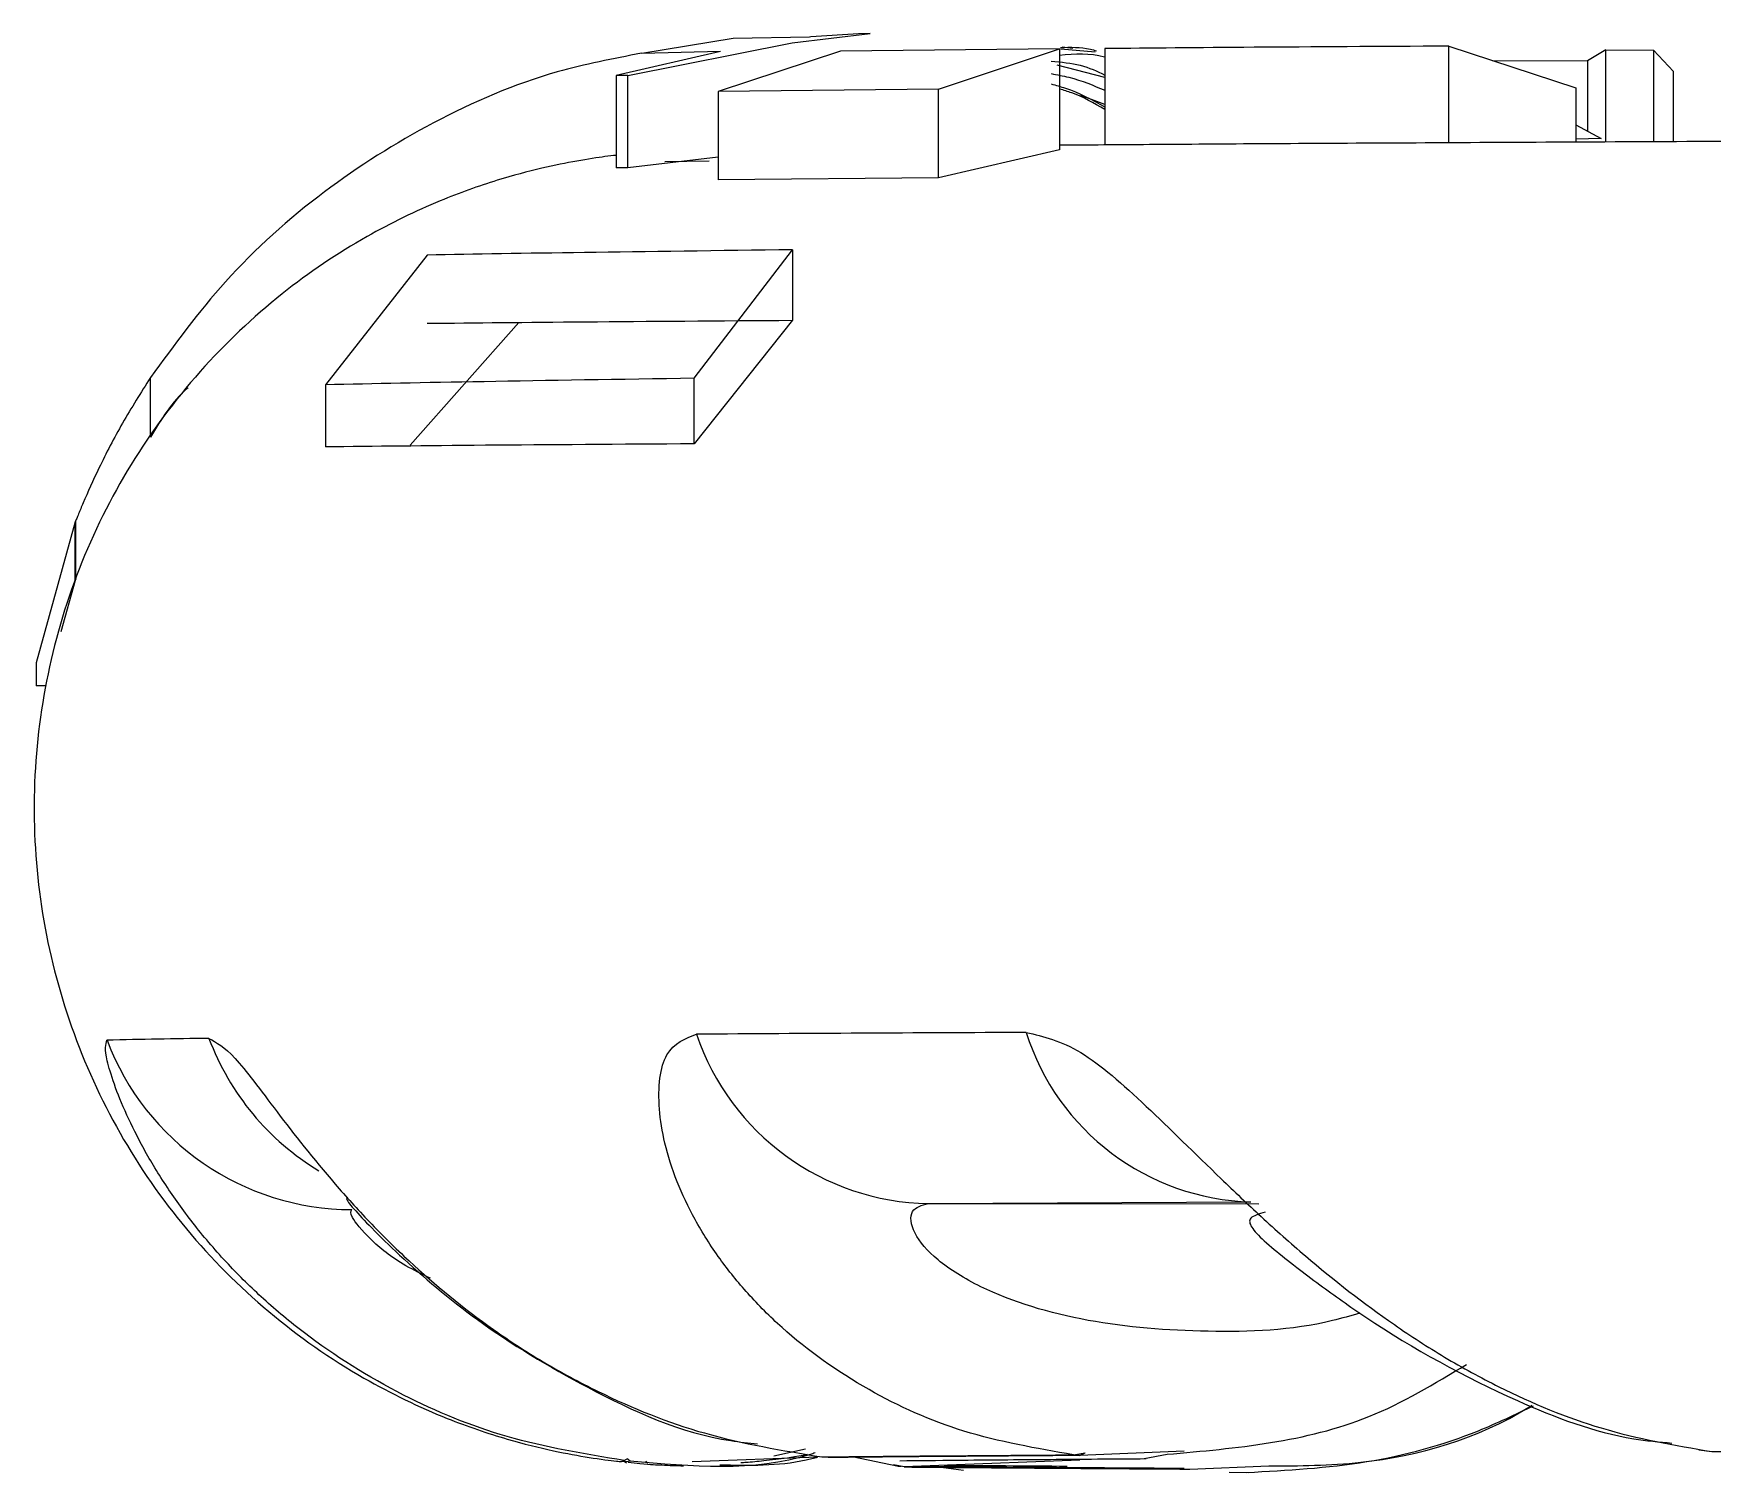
# Model space of a CAD drawing. Header units: millimetres. Extents: x 2160 to 4596, y 811 to 2534.
# Drawn here: x 3631.34 to 3656.9, y 2405.84 to 2427.74 of the extents above; entities that cross this region are included whole.
import ezdxf

# ---------------------------------------------------------------- set-up
doc = ezdxf.new("R2010")
doc.units = ezdxf.units.MM

msp = doc.modelspace()

# ---------------------------------------------------------------- linework, layer by layer
at = {"color": 7, "linetype": 'Continuous', "lineweight": 25}
for p, q in [((3641.991, 2427.662), (3640.599, 2427.438)), ((3643.152, 2427.687), (3641.991, 2427.662)), ((3642.89, 2427.596), (3644.078, 2427.739)), ((3643.175, 2427.689), (3643.152, 2427.687)), ((3643.902, 2427.736), (3643.175, 2427.689)), ((3644.078, 2427.739), (3643.902, 2427.736)), ((3641.801, 2427.465), (3640.21, 2427.099)), ((3640.388, 2427.102), (3642.89, 2427.596)), ((3641.801, 2427.465), (3640.599, 2427.438)), ((3643.624, 2427.473), (3641.762, 2426.858)), ((3646.962, 2427.506), (3643.624, 2427.473)), ((3645.117, 2426.895), (3646.962, 2427.506)), ((3646.962, 2427.506), (3646.962, 2425.971)), ((3647.505, 2427.457), (3646.982, 2427.501)), ((3647.002, 2427.536), (3647.166, 2427.517)), ((3647.649, 2427.511), (3647.649, 2426.044)), ((3652.889, 2427.548), (3654.821, 2426.914)), ((3652.889, 2426.076), (3652.889, 2427.548)), ((3655.282, 2427.491), (3654.999, 2427.325)), ((3655.282, 2427.491), (3656.008, 2427.488)), ((3655.282, 2426.088), (3655.282, 2427.491)), ((3656.308, 2427.162), (3656.008, 2427.488)), ((3656.008, 2427.488), (3656.008, 2426.092)), ((3640.388, 2427.102), (3640.21, 2427.099)), ((3640.21, 2427.099), (3640.21, 2425.694)), ((3640.388, 2425.697), (3640.388, 2427.102)), ((3647.649, 2427.069), (3646.923, 2427.257)), ((3653.551, 2427.331), (3654.999, 2427.325)), ((3654.999, 2427.325), (3654.999, 2426.254)), ((3656.308, 2426.093), (3656.308, 2427.162)), ((3645.117, 2426.895), (3641.762, 2426.858)), ((3641.762, 2426.858), (3641.762, 2425.514)), ((3645.117, 2425.542), (3645.117, 2426.895)), ((3654.821, 2426.914), (3654.821, 2426.086)), ((3647.649, 2426.659), (3647.284, 2426.798)), ((3654.821, 2426.35), (3655.21, 2426.141)), ((3655.21, 2426.141), (3654.821, 2426.134)), ((3641.762, 2425.858), (3640.388, 2425.697)), ((3646.962, 2425.971), (3645.117, 2425.542)), ((3640.388, 2425.697), (3640.21, 2425.694)), ((3641.628, 2425.795), (3640.95, 2425.788)), ((3645.117, 2425.542), (3641.762, 2425.514)), ((3637.33, 2424.368), (3635.783, 2422.393)), ((3641.399, 2422.493), (3642.897, 2424.448)), ((3642.897, 2424.448), (3642.897, 2423.375)), ((3637.072, 2421.473), (3638.728, 2423.342)), ((3642.897, 2423.375), (3641.399, 2421.494)), ((3633.118, 2421.596), (3633.118, 2422.502)), ((3635.783, 2422.393), (3635.783, 2421.448)), ((3641.399, 2421.494), (3641.399, 2422.493)), ((3631.971, 2420.308), (3631.376, 2418.161)), ((3631.983, 2420.33), (3631.971, 2420.308)), ((3631.971, 2419.414), (3631.971, 2420.308)), ((3631.983, 2419.438), (3631.983, 2420.33)), ((3631.983, 2419.438), (3631.971, 2419.414)), ((3631.971, 2419.414), (3631.754, 2418.633)), ((3631.376, 2418.161), (3631.376, 2417.811)), ((3631.526, 2417.811), (3631.376, 2417.811)), ((3644.964, 2409.93), (3649.874, 2409.956)), ((3644.964, 2409.93), (3649.994, 2409.926)), ((3642.61, 2406.091), (3643.091, 2406.196)), ((3647.174, 2406.106), (3647.351, 2406.134)), ((3648.858, 2406.162), (3647.269, 2406.095)), ((3647.269, 2406.095), (3647.351, 2406.134)), ((3656.698, 2406.184), (3656.893, 2406.155)), ((3640.377, 2405.998), (3640.29, 2406.002)), ((3640.297, 2406.01), (3640.332, 2406.02)), ((3640.312, 2406.014), (3640.369, 2405.982)), ((3640.332, 2406.02), (3640.378, 2406.045)), ((3640.422, 2406.01), (3640.378, 2406.045)), ((3640.422, 2406.01), (3640.378, 2405.998)), ((3640.69, 2405.977), (3640.663, 2406.009)), ((3641.369, 2406.002), (3643.283, 2406.073)), ((3644.507, 2405.93), (3643.806, 2406.075)), ((3644.595, 2405.921), (3644.431, 2405.955)), ((3644.507, 2405.93), (3644.431, 2405.955)), ((3644.552, 2405.93), (3644.507, 2405.93)), ((3645.124, 2405.941), (3644.595, 2405.921)), ((3645.12, 2405.922), (3645.499, 2405.871)), ((3647.268, 2406.023), (3645.124, 2405.941)), ((3648.248, 2406.048), (3648.6, 2406.114)), ((3648.945, 2405.888), (3650.147, 2405.936)), ((3649.546, 2405.84), (3649.842, 2405.838))]:
    msp.add_line(p, q, dxfattribs=at)
for centre, radius, start, end in [((3665.085, -1487.846), 3900.426, 90.273673, 90.347423), ((3649.975, 2413.647), 3.692, 197.511, 268.4326), ((3635.339, 2299.992), 112.461, 90.67829, 91.46899), ((3636.188, 2413.829), 3.99, 200.7466, 269.9472), ((3637.742, 2413.844), 3.987, 200.5371, 238.9247), ((3645.03, 2413.725), 3.796, 198.691, 269.0109), ((3657.027, 3812.952), 1407.053, 269.518479, 269.594895)]:
    msp.add_arc(centre, radius, start, end, dxfattribs=at)
for points, knots in [([(3640.596, 2427.439), (3640.165, 2427.357), (3639.067, 2427.147), (3637.425, 2426.435), (3635.719, 2425.363), (3634.252, 2424.053), (3633.484, 2423.003), (3633.118, 2422.502)], [0, 0, 0, 0, 0.143647, 0.36578, 0.579474, 0.799619, 1, 1, 1, 1]), ([(3647.649, 2427.38), (3647.647, 2427.381), (3647.428, 2427.446), (3647.194, 2427.427), (3646.962, 2427.407)], [0, 0, 0, 0, 0.005934, 1, 1, 1, 1]), ([(3646.974, 2427.528), (3647.128, 2427.532), (3647.314, 2427.537), (3647.493, 2427.486), (3647.524, 2427.477)], [0, 0, 0, 0, 0.8253899, 1, 1, 1, 1]), ([(3652.889, 2427.548), (3651.844, 2427.542), (3649.75, 2427.53), (3648.35, 2427.517), (3647.649, 2427.511)], [0, 0, 0, 0, 0.498856, 1, 1, 1, 1]), ([(3646.833, 2427.321), (3646.988, 2427.306), (3647.31, 2427.275), (3647.533, 2427.165), (3647.649, 2427.108)], [0, 0, 0, 0, 0.479478, 1, 1, 1, 1]), ([(3646.833, 2427.13), (3646.925, 2427.112), (3647.241, 2427.051), (3647.48, 2426.949), (3647.649, 2426.877)], [0, 0, 0, 0, 0.289272, 1, 1, 1, 1]), ([(3646.833, 2426.972), (3646.906, 2426.952), (3647.191, 2426.876), (3647.453, 2426.733), (3647.649, 2426.626)], [0, 0, 0, 0, 0.254713, 1, 1, 1, 1]), ([(3647.649, 2426.584), (3647.486, 2426.679), (3647.267, 2426.808), (3647.025, 2426.876), (3646.962, 2426.894)], [0, 0, 0, 0, 0.742214, 1, 1, 1, 1]), ([(3801.693, 2426.29), (3799.294, 2426.29), (3795.913, 2426.29), (3790.91, 2426.29), (3786.619, 2426.289), (3781.514, 2426.288), (3776.172, 2426.286), (3770.606, 2426.284), (3764.904, 2426.282), (3759.119, 2426.278), (3753.294, 2426.275), (3747.464, 2426.271), (3741.657, 2426.266), (3735.898, 2426.261), (3730.207, 2426.255), (3724.602, 2426.249), (3719.102, 2426.242), (3713.72, 2426.235), (3708.471, 2426.227), (3703.367, 2426.219), (3698.419, 2426.211), (3693.64, 2426.202), (3689.037, 2426.192), (3684.62, 2426.183), (3680.398, 2426.173), (3676.378, 2426.162), (3672.567, 2426.152), (3668.969, 2426.141), (3665.591, 2426.13), (3662.436, 2426.119), (3659.508, 2426.107), (3656.809, 2426.096), (3654.341, 2426.084), (3652.101, 2426.072), (3650.096, 2426.061), (3648.371, 2426.049), (3647.408, 2426.042), (3646.962, 2426.039)], [0, 0, 0, 0, 0.034407, 0.048511, 0.071889, 0.096161, 0.12218, 0.149305, 0.177271, 0.20587, 0.23495, 0.264401, 0.294137, 0.324092, 0.354214, 0.38446, 0.414794, 0.445185, 0.475608, 0.506038, 0.536456, 0.566839, 0.597169, 0.627428, 0.657596, 0.687654, 0.717581, 0.747356, 0.776954, 0.80635, 0.835514, 0.864411, 0.893005, 0.921249, 0.949091, 0.976469, 1, 1, 1, 1]), ([(3640.21, 2425.885), (3640.157, 2425.88), (3640.019, 2425.865), (3639.641, 2425.808), (3639.073, 2425.695), (3638.352, 2425.503), (3637.439, 2425.176), (3636.313, 2424.628), (3635.056, 2423.78), (3633.828, 2422.618), (3632.777, 2421.203), (3631.984, 2419.608), (3631.484, 2417.894), (3631.296, 2416.117), (3631.424, 2414.335), (3631.867, 2412.604), (3632.609, 2410.978), (3633.626, 2409.51), (3634.886, 2408.247), (3636.251, 2407.294), (3637.51, 2406.687), (3638.506, 2406.346), (3639.266, 2406.159), (3639.839, 2406.057), (3640.163, 2406.014), (3640.266, 2406.004), (3640.29, 2406.002)], [0, 0, 0, 0, 0.014887, 0.039267, 0.062058, 0.087333, 0.118204, 0.158551, 0.208742, 0.263975, 0.320539, 0.377381, 0.434285, 0.491206, 0.548133, 0.605065, 0.662004, 0.718952, 0.775906, 0.832816, 0.878701, 0.911301, 0.938051, 0.963413, 0.991505, 1, 1, 1, 1]), ([(3642.897, 2424.448), (3641.779, 2424.434), (3639.559, 2424.406), (3638.07, 2424.381), (3637.33, 2424.368)], [0, 0, 0, 0, 0.503419, 1, 1, 1, 1]), ([(3637.33, 2423.329), (3638.075, 2423.337), (3639.565, 2423.352), (3641.786, 2423.368), (3642.897, 2423.375)], [0, 0, 0, 0, 0.5, 1, 1, 1, 1]), ([(3633.118, 2422.502), (3632.972, 2422.272), (3632.685, 2421.819), (3632.346, 2421.163), (3632.13, 2420.684), (3632.03, 2420.443), (3631.992, 2420.35), (3631.986, 2420.337), (3631.983, 2420.33)], [0, 0, 0, 0, 0.29148, 0.57507, 0.807928, 0.896775, 0.949081, 1, 1, 1, 1]), ([(3633.691, 2422.347), (3633.688, 2422.345), (3633.448, 2422.142), (3633.282, 2421.868), (3633.118, 2421.596)], [0, 0, 0, 0, 0.0135543, 1, 1, 1, 1]), ([(3641.399, 2422.493), (3640.271, 2422.475), (3638.031, 2422.44), (3636.529, 2422.409), (3635.783, 2422.393)], [0, 0, 0, 0, 0.50392, 1, 1, 1, 1]), ([(3641.399, 2421.494), (3640.279, 2421.487), (3638.038, 2421.472), (3636.535, 2421.456), (3635.783, 2421.448)], [0, 0, 0, 0, 0.5, 1, 1, 1, 1]), ([(3646.455, 2412.536), (3646.719, 2412.473), (3647.249, 2412.347), (3648.261, 2411.447), (3649.205, 2410.511), (3650.036, 2409.722), (3650.895, 2408.955), (3651.832, 2408.223), (3652.832, 2407.576), (3653.874, 2407.008), (3655.236, 2406.44), (3656.331, 2406.252), (3656.893, 2406.155)], [0, 0, 0, 0, 0.124535, 0.249712, 0.374668, 0.435812, 0.499735, 0.619304, 0.683131, 0.749925, 0.871373, 1, 1, 1, 1]), ([(3640.332, 2406.02), (3639.73, 2406.119), (3638.56, 2406.312), (3636.906, 2406.995), (3635.688, 2407.757), (3634.839, 2408.466), (3634.278, 2409.018), (3633.786, 2409.593), (3633.356, 2410.188), (3633.011, 2410.76), (3632.657, 2411.467), (3632.4, 2412.221), (3632.437, 2412.351), (3632.456, 2412.416)], [0, 0, 0, 0, 0.128497, 0.249764, 0.37999, 0.441003, 0.499568, 0.563398, 0.624473, 0.688477, 0.749719, 0.875008, 1, 1, 1, 1]), ([(3634.008, 2412.445), (3634.124, 2412.383), (3634.357, 2412.257), (3635.009, 2411.363), (3635.74, 2410.431), (3636.451, 2409.644), (3637.223, 2408.88), (3638.114, 2408.149), (3639.105, 2407.503), (3640.16, 2406.935), (3641.572, 2406.364), (3642.741, 2406.173), (3643.342, 2406.074)], [0, 0, 0, 0, 0.124533, 0.24972, 0.37466, 0.435813, 0.499737, 0.619309, 0.683127, 0.749906, 0.871335, 1, 1, 1, 1]), ([(3647.174, 2406.106), (3646.607, 2406.204), (3645.505, 2406.395), (3643.993, 2407.076), (3642.92, 2407.839), (3642.212, 2408.548), (3641.766, 2409.102), (3641.402, 2409.677), (3641.12, 2410.274), (3640.938, 2410.847), (3640.826, 2411.557), (3640.914, 2412.313), (3641.261, 2412.443), (3641.434, 2412.509)], [0, 0, 0, 0, 0.1284725, 0.2497517, 0.3799936, 0.4410084, 0.4995707, 0.5633997, 0.6244689, 0.6884772, 0.7497185, 0.8750106, 1, 1, 1, 1]), ([(3636.125, 2410.016), (3636.116, 2410.014), (3636.083, 2410.005), (3636.21, 2409.853), (3636.488, 2409.551), (3637.102, 2408.958), (3638.138, 2408.074), (3639.834, 2407.059), (3641.316, 2406.381), (3642.227, 2406.287), (3642.363, 2406.273)], [0, 0, 0, 0, 0.023323, 0.08566, 0.158021, 0.243034, 0.441741, 0.678987, 0.952261, 1, 1, 1, 1]), ([(3637.382, 2408.794), (3637.253, 2408.856), (3636.87, 2409.039), (3636.424, 2409.408), (3636.143, 2409.765), (3636.17, 2409.814), (3636.184, 2409.839)], [0, 0, 0, 0, 0.140707, 0.418499, 0.709098, 1, 1, 1, 1]), ([(3651.536, 2408.264), (3651.396, 2408.223), (3650.629, 2408), (3649.213, 2407.954), (3647.376, 2408.089), (3645.946, 2408.521), (3645.082, 2409.053), (3644.704, 2409.497), (3644.67, 2409.857), (3644.866, 2409.905), (3644.964, 2409.93)], [0, 0, 0, 0, 0.042674, 0.234315, 0.425959, 0.616999, 0.717069, 0.808535, 0.904218, 1, 1, 1, 1]), ([(3650.09, 2409.797), (3650.044, 2409.784), (3649.891, 2409.74), (3649.825, 2409.666), (3649.928, 2409.494), (3650.202, 2409.251), (3650.543, 2408.979), (3651.006, 2408.631), (3652.096, 2407.855), (3653.677, 2406.993), (3655.292, 2406.376), (3656.092, 2406.302), (3656.287, 2406.285)], [0, 0, 0, 0, 0.034915, 0.1183, 0.193279, 0.262265, 0.32406, 0.376879, 0.468153, 0.742142, 0.937299, 1, 1, 1, 1]), ([(3648.6, 2406.114), (3649.658, 2406.208), (3651.287, 2406.353), (3652.673, 2407.189), (3653.159, 2407.482)], [0, 0, 0, 0, 0.649309, 1, 1, 1, 1]), ([(3649.815, 2405.838), (3650.426, 2405.871), (3651.622, 2405.935), (3653.092, 2406.334), (3653.9, 2406.72), (3654.177, 2406.853)], [0, 0, 0, 0, 0.4075, 0.797107, 1, 1, 1, 1]), ([(3650.147, 2405.936), (3650.612, 2405.939), (3651.939, 2405.946), (3653.349, 2406.353), (3654.14, 2406.85), (3654.155, 2406.86)], [0, 0, 0, 0, 0.345656, 0.987484, 1, 1, 1, 1]), ([(3643.239, 2406.135), (3643.215, 2406.127), (3642.323, 2405.837), (3641.36, 2405.925), (3640.422, 2406.01)], [0, 0, 0, 0, 0.026258, 1, 1, 1, 1]), ([(3656.893, 2406.155), (3658.423, 2406.161), (3661.489, 2406.173), (3666.443, 2406.189), (3671.437, 2406.203), (3676.42, 2406.215), (3681.718, 2406.227), (3685.52, 2406.235), (3687.422, 2406.238)], [0, 0, 0, 0, 0.190105, 0.380949, 0.534919, 0.688888, 0.844444, 1, 1, 1, 1]), ([(3640.394, 2405.992), (3640.455, 2405.986), (3640.721, 2405.959), (3640.957, 2405.949), (3641.13, 2405.942), (3641.236, 2405.938)], [0, 0, 0, 0, 0.102874, 0.449862, 1, 1, 1, 1]), ([(3641.787, 2405.955), (3642.23, 2405.945), (3642.737, 2405.934), (3643.222, 2406.057), (3643.283, 2406.073)], [0, 0, 0, 0, 0.8752223, 1, 1, 1, 1]), ([(3643.118, 2406.11), (3643.098, 2406.106), (3642.879, 2406.061), (3642.589, 2406.03), (3642.254, 2405.991), (3642.161, 2405.986), (3642.107, 2405.983)], [0, 0, 0, 0, 0.0243784, 0.2655272, 0.5754897, 1, 1, 1, 1]), ([(3643.342, 2406.074), (3643.887, 2406.08), (3644.976, 2406.09), (3646.441, 2406.1), (3647.174, 2406.106)], [0, 0, 0, 0, 0.4994, 1, 1, 1, 1]), ([(3647.269, 2406.095), (3646.537, 2406.09), (3645.073, 2406.08), (3643.983, 2406.07), (3643.437, 2406.064)], [0, 0, 0, 0, 0.4994, 1, 1, 1, 1]), ([(3644.529, 2406.016), (3644.814, 2406.019), (3645.486, 2406.026), (3646.728, 2406.037), (3647.784, 2406.044), (3648.281, 2406.048)], [0, 0, 0, 0, 0.280555, 0.661171, 1, 1, 1, 1]), ([(3644.595, 2405.921), (3645.226, 2405.916), (3646.49, 2405.905), (3648.126, 2405.894), (3648.945, 2405.888)], [0, 0, 0, 0, 0.499399, 1, 1, 1, 1]), ([(3648.861, 2405.898), (3648.041, 2405.903), (3646.512, 2405.913), (3645.329, 2405.923), (3644.781, 2405.928)], [0, 0, 0, 0, 0.536181, 1, 1, 1, 1])]:
    msp.add_open_spline(points, degree=3, knots=knots, dxfattribs=at)

doc.saveas('drawing.dxf')
